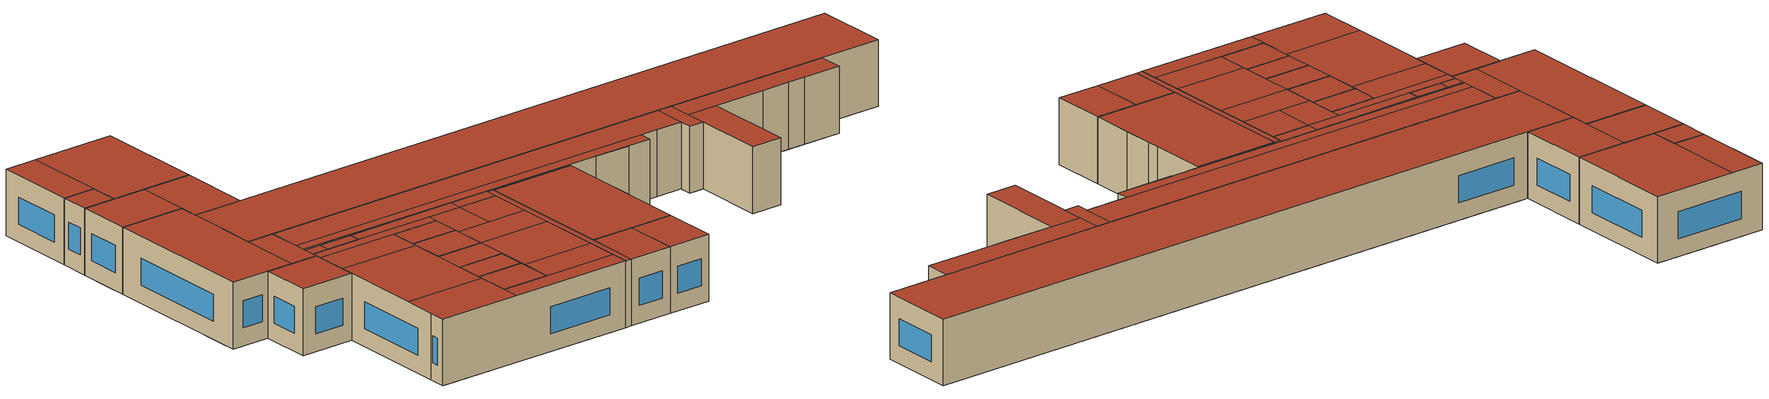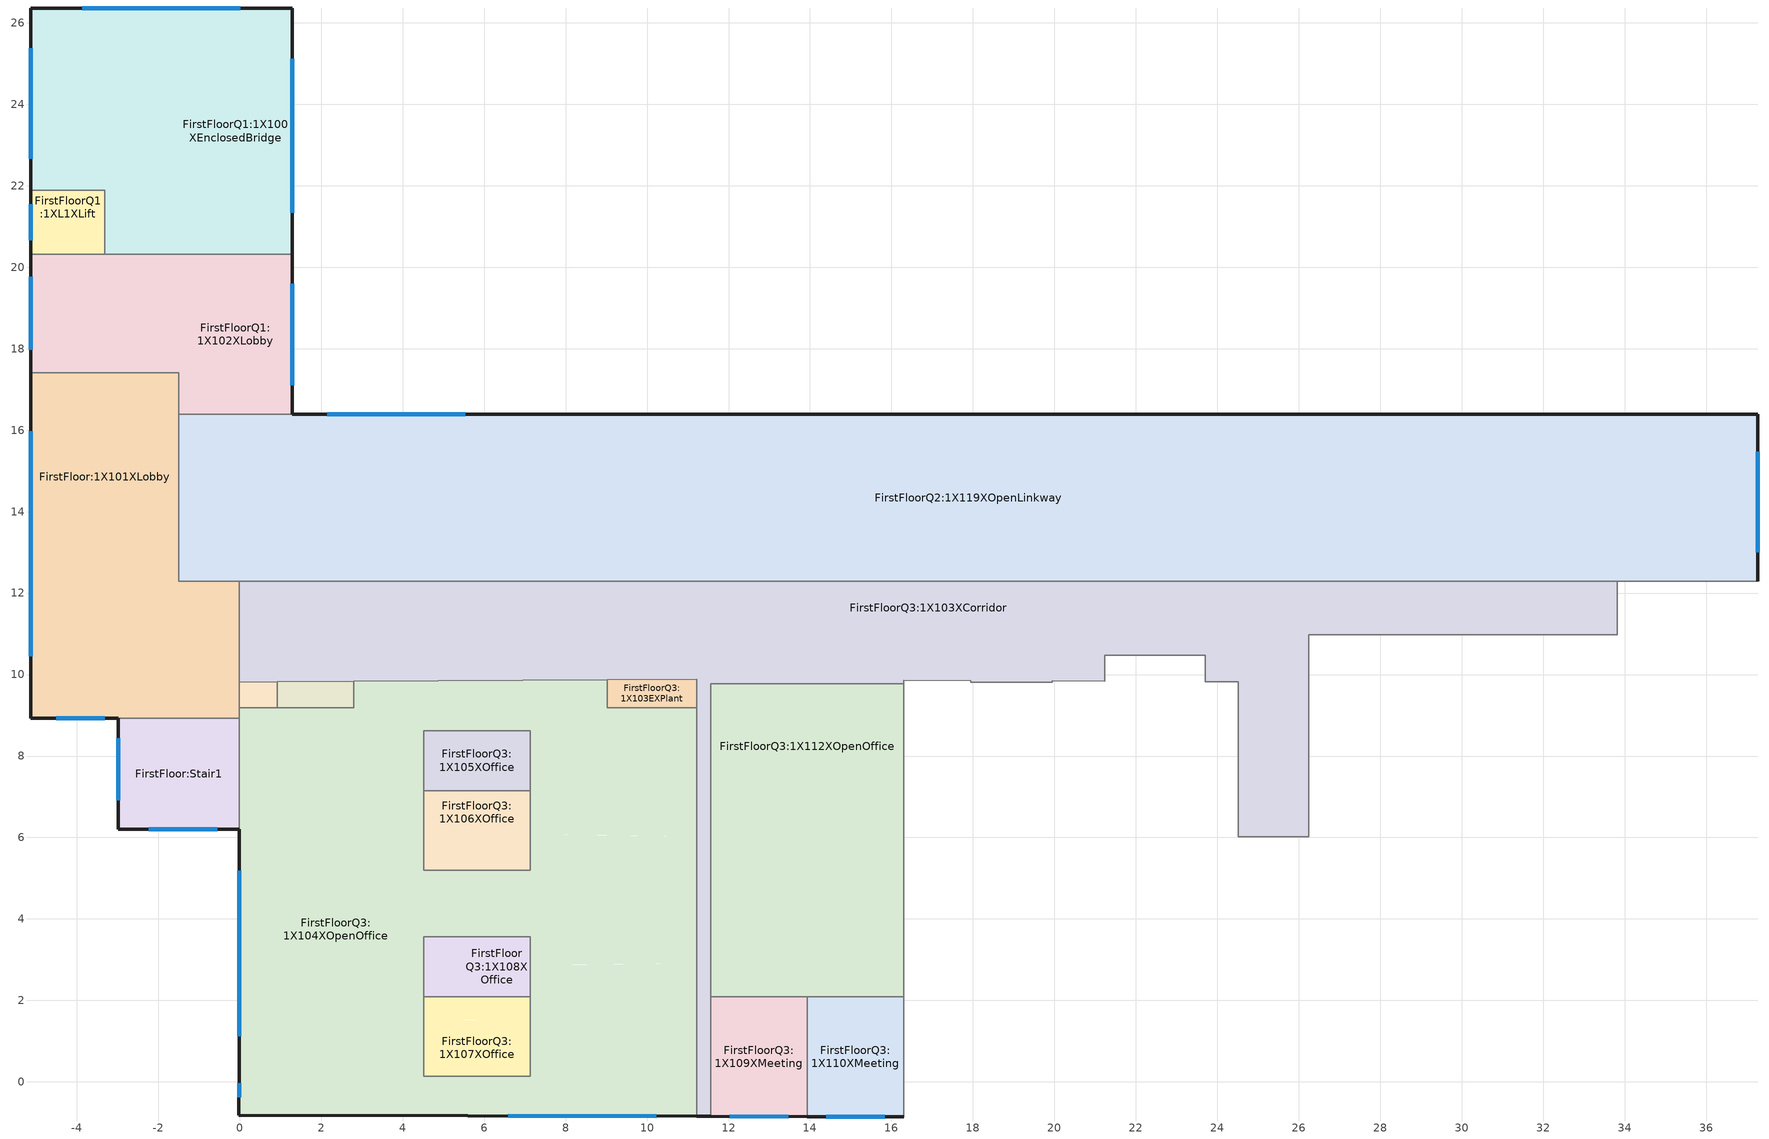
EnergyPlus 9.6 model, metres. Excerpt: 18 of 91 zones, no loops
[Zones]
FirstFloor:1X101XLobby
 floor to GroundFloorQ1:Stair1 (Project internal floor): -0.02,8.93 -5.13,8.93 -5.13,9.93 -0.02,9.93 z7
 floor to GroundFloorQ1:GX101XLobby (Project internal floor): -0.02,9.93 -5.13,9.93 -5.13,12.29 -0.02,12.29 z7
 floor to GroundFloorQ1:GX102XLobby (Project internal floor): -1.5,12.29 -5.13,12.29 -5.13,17.41 -1.5,17.41 z7
 wall outside (Project wall): -5.13,17.41 -5.13,8.93 -2.98,8.93 z7:10.5
 wall to FirstFloorQ3:1X103XCorridor (Project partition): -0.02,9.81 -0.02,12.29 z7:10.5
 wall to FirstFloorQ3:1X103AXPlant (Project partition): -0.02,9.19 -0.02,9.81 z7:10.5
 wall to FirstFloorQ3:1X104XOpenOffice (Project partition): -0.02,8.93 -0.02,9.19 z7:10.5
 wall to FirstFloorQ2:1X119XOpenLinkway (Project partition): -0.02,12.29 -1.5,12.29 -1.5,16.39 z7:10.5
 wall to FirstFloorQ1:1X102XLobby (Project partition): -1.5,16.39 -1.5,17.41 -5.13,17.41 z7:10.5
 wall to FirstFloor:Stair1 (Project partition): -2.98,8.93 -0.02,8.93 z7:10.5
 window (Project external glazing - 1001): -5.13,15.98 -5.13,10.45 / -4.5,8.93 -3.32,8.93 z7.94:9.36
 roof outside (Project flat roof): -1.5,8.93 -0.02,8.93 -0.02,12.29 -1.5,12.29 z10.5; -5.13,8.93 -1.5,8.93 -1.5,17.41 -5.13,17.41 z10.5
FirstFloorQ3:1X103XCorridor
 floor to GroundFloorQ1:GX103XCorridor (Project internal floor_Reversed_Rev): 26.25,9.82 23.7,9.83 23.7,10.98 26.25,10.98 z7; 21.24,9.84 20.7,9.84 20.7,9.98 21.24,9.98 z7; 9.02,9.89 3.74,9.91 3.74,10.48 9.02,10.48 z7; 10.9,10.48 -0.02,10.48 -0.02,10.98 10.9,10.98 z7; 20.7,9.84 10.9,9.88 10.9,10.98 20.7,10.98 z7; 33.82,10.98 -0.02,10.98 -0.02,12.29 33.82,12.29 z7
 floor to GroundFloorQ1:GX120XOpenOffice (Project internal floor_Reversed_Rev): 26.25,6.01 25.58,6.01 25.58,9.82 26.25,9.82 z7
 floor to GroundFloorQ1:GX104XOpenOffice (Project internal floor_Reversed_Rev): 11.22,9.88 -0.02,9.81 -0.02,9.93 z7; 11.56,6.01 11.22,6.02 11.22,9.88 11.56,9.88 z7
 floor to GroundFloorQ1:GX112XLunchroom (Project internal floor_Reversed_Rev): 16.3,9.77 11.56,9.77 11.56,9.88 16.3,9.86 z7
 floor to GroundFloorQ1:GX118XCorridor (Project internal floor_Reversed_Rev): 18.7,9.81 17.95,9.81 17.95,9.85 18.7,9.85 z7
 floor to GroundFloorQ1:GX118AXPlant (Project internal floor_Reversed_Rev): 19.95,9.81 18.7,9.81 18.7,9.85 19.95,9.84 z7
 floor to GroundFloorQ1:GX119XMeeting (Project internal floor_Reversed_Rev): 25.58,6.01 24.52,6.01 24.52,9.82 25.58,9.82 z7
 floor to GroundFloorQ1:GX125XPlant (Project internal floor_Reversed_Rev): 1.86,9.92 -0.02,9.93 -0.02,10.2 1.86,10.2 z7
 floor to GroundFloorQ1:GX126XPlant (Project internal floor_Reversed_Rev): 3.74,9.91 1.86,9.92 1.86,10.48 3.74,10.48 z7
 floor to GroundFloorQ1:GX127XPlant (Project internal floor_Reversed_Rev): 10.9,9.88 9.02,9.89 9.02,10.48 10.9,10.48 z7
 floor to GroundFloorQ1:GX103BXPlant (Project internal floor_Reversed_Rev): 21.24,9.98 20.7,9.98 20.7,10.48 21.24,10.48 z7; 22.2,10.48 20.7,10.48 20.7,10.98 22.2,10.98 z7
 floor to GroundFloorQ1:GX129XPlant (Project internal floor_Reversed_Rev): 23.7,10.48 22.2,10.48 22.2,10.98 23.7,10.98 z7
 floor to GroundFloorQ1:GX103AXPlant (Project internal floor_Reversed_Rev): 1.86,10.2 -0.02,10.2 -0.02,10.48 1.86,10.48 z7
 floor to GroundFloorQ1:GX105XMeeting (Project internal floor_Reversed_Rev): 11.56,3.85 11.22,3.85 11.22,6.01 11.56,6.01 z7
 floor to GroundFloorQ1:GX107XOpenOffice (Project internal floor_Reversed_Rev): 11.56,2.91 11.22,2.91 11.22,3.85 11.56,3.85 z7
 floor to GroundFloorQ1:GX110XOffice (Project internal floor_Reversed_Rev): 11.56,1.02 11.22,1.02 11.22,2.91 11.56,2.91 z7
 floor to GroundFloorQ1:GX109XOffice (Project internal floor_Reversed_Rev): 11.56,-0.85 11.22,-0.85 11.22,1.02 11.56,1.02 z7
 wall outside (Project wall): 11.22,-0.85 11.56,-0.85 z7:10.5
 wall to FirstFloorQ2:1X119XOpenLinkway (Project partition_Rev): 33.82,12.29 -0.02,12.29 z7:10.5
 wall to FirstFloorQ3:1X117AXPlant (Project partition_Rev): 19.95,9.81 19.95,9.84 21.24,9.84 z7:10.5
 wall to FirstFloorQ3:1X118XOffice (Project partition_Rev): 23.7,9.83 24.52,9.82 24.52,6.01 z7:10.5
 wall to FirstFloorQ3:1X122XMeeting (Project partition): 26.25,6.01 26.25,10.98 29.11,10.98 z7:10.5
 wall to FirstFloorQ3:1X123XOpenOffice (Project partition): 29.11,10.98 30.7,10.98 / 24.52,6.01 26.25,6.01 z7:10.5
 wall to FirstFloorQ3:1X103GXPlant (Project partition): 30.7,10.98 31.66,10.98 z7:10.5
 wall to FirstFloorQ3:1X103CXPlant (Project partition): 31.66,10.98 33.82,10.98 z7:10.5
 wall to FirstFloorQ4:STX02XStair (Project partition): 33.82,10.98 33.82,12.29 z7:10.5
 wall to FirstFloorQ3:1X103AXPlant (Project partition): -0.02,9.81 0.92,9.82 z7:10.5
 wall to FirstFloorQ3:1X103DXPlant (Project partition): 0.92,9.82 2.8,9.83 z7:10.5
 wall to FirstFloorQ3:1X104XOpenOffice (Project partition): 2.8,9.83 9.02,9.87 / 11.22,9.19 11.22,-0.85 z7:10.5
 wall to FirstFloorQ3:1X103EXPlant (Project partition): 9.02,9.87 11.22,9.88 11.22,9.19 z7:10.5
 wall to FirstFloorQ3:1X109XMeeting (Project partition): 11.56,-0.85 11.56,2.09 z7:10.5
 wall to FirstFloorQ3:1X112XOpenOffice (Project partition): 11.56,2.09 11.56,9.77 16.3,9.77 z7:10.5
 wall to FirstFloorQ3:1X114XWashroom (Project partition): 16.3,9.77 16.3,9.86 17.95,9.85 17.95,9.81 z7:10.5
 wall to FirstFloorQ3:1X117XCorridor (Project partition): 17.95,9.81 19.95,9.81 z7:10.5
 wall to FirstFloorQ3:1X103BXPlant (Project partition): 21.24,9.84 21.24,10.48 22.2,10.48 z7:10.5
 wall to FirstFloorQ3:1X103FXPlant (Project partition): 22.2,10.48 23.7,10.48 23.7,9.83 z7:10.5
 roof outside (Project flat roof): 11.22,-0.85 11.56,-0.85 11.56,9.77 11.22,9.77 z10.5; 11.22,9.77 16.3,9.77 16.3,9.86 11.22,9.88 z10.5; -0.02,9.81 11.22,9.88 -0.02,9.93 z10.5; 17.95,9.81 19.95,9.81 19.95,9.84 17.95,9.85 z10.5; -0.02,9.93 21.24,9.84 21.24,10.48 -0.02,10.48 z10.5; -0.02,10.48 23.7,10.48 23.7,12.29 -0.02,12.29 z10.5; 23.7,9.83 24.52,9.82 24.52,12.29 23.7,12.29 z10.5; 24.52,6.01 26.25,6.01 26.25,10.98 24.52,10.98 z10.5; 24.52,10.98 33.82,10.98 33.82,12.29 24.52,12.29 z10.5
FirstFloorQ3:1X103AXPlant
 floor to GroundFloorQ1:GX104XOpenOffice (Project internal floor_Reversed_Rev): 0.92,9.19 -0.02,9.19 -0.02,9.81 0.92,9.82 z7
 wall to FirstFloorQ3:1X103DXPlant (Project partition): 0.92,9.19 0.92,9.82 z7:10.5
 wall to FirstFloorQ3:1X104XOpenOffice (Project partition): -0.02,9.19 0.92,9.19 z7:10.5
 roof outside (Project flat roof): -0.02,9.19 0.92,9.19 0.92,9.82 -0.02,9.81 z10.5
FirstFloorQ3:1X104XOpenOffice
 floor to GroundFloorQ1:GX104XOpenOffice (Project internal floor_Reversed_Rev): 11.22,6.02 9.02,6.05 9.02,9.19 11.22,9.19 z7; 9.02,9.19 2.8,9.19 2.8,9.83 9.02,9.87 z7; 4.51,6.13 -0.02,6.2 -0.02,8.62 4.51,8.62 z7; 7.13,8.62 -0.02,8.62 -0.02,9.19 7.13,9.19 z7; 9.02,6.05 7.13,6.09 7.13,9.19 9.02,9.19 z7
 floor to GroundFloorQ1:GX105XMeeting (Project internal floor_Reversed_Rev): 11.22,5.2 7.13,5.2 7.13,6.01 11.22,6.01 z7; 11.22,3.85 5.49,3.87 5.49,5.2 11.22,5.2 z7
 floor to GroundFloorQ1:GX107XOpenOffice (Project internal floor_Reversed_Rev): 11.22,6.01 7.13,6.01 7.13,6.09 z7; 7.13,3.56 5.49,3.56 5.49,3.87 7.13,3.87 z7; 8.52,0.14 7.13,0.14 7.13,2.86 8.53,2.88 z7; 11.22,2.91 7.13,2.86 7.13,3.87 11.22,3.85 z7; 8.52,-0.84 4.51,-0.83 4.51,0.14 8.52,0.14 z7; 4.51,-0.83 0.2,-0.81 0.2,1.48 4.51,1.51 z7; 0.2,-0.81 -0.02,-0.81 -0.02,5.98 0.2,5.98 z7; 4.51,6.01 -0.02,5.98 -0.02,6.2 4.51,6.13 z7
 floor to GroundFloorQ1:GX110XOffice (Project internal floor_Reversed_Rev): 11.22,1.02 8.52,1.02 8.53,2.88 11.22,2.91 z7
 floor to GroundFloorQ1:GX109XOffice (Project internal floor_Reversed_Rev): 11.22,-0.85 8.52,-0.84 8.52,1.02 11.22,1.02 z7
 floor to GroundFloorQ1:GX108XMeeting (Project internal floor_Reversed_Rev): 5.49,3.56 4.51,3.56 4.51,5.2 5.49,5.2 z7; 4.51,1.51 0.2,1.48 0.2,5.98 4.51,6.01 z7
 wall outside (Project wall): -0.02,6.2 -0.02,0.11 -0.02,-0.81 11.22,-0.85 z7:10.5
 wall to FirstFloor:Stair1 (Project partition_Rev): -0.02,8.93 -0.02,6.2 z7:10.5
 wall to FirstFloorQ3:1X103DXPlant (Project partition_Rev): 2.8,9.83 2.8,9.19 0.92,9.19 z7:10.5
 wall to FirstFloorQ3:1X103EXPlant (Project partition): 11.22,9.19 9.02,9.19 9.02,9.87 z7:10.5
 wall to FirstFloorQ3:1X106XOffice (Project partition): 7.13,7.15 7.13,5.2 4.51,5.2 4.51,7.15 z7:10.5
 wall to FirstFloorQ3:1X105XOffice (Project partition): 4.51,7.15 4.51,8.62 7.13,8.62 7.13,7.15 z7:10.5
 wall to FirstFloorQ3:1X107XOffice (Project partition): 7.13,2.09 7.13,0.14 4.51,0.14 4.51,2.09 z7:10.5
 wall to FirstFloorQ3:1X108XOffice (Project partition): 4.51,2.09 4.51,3.56 7.13,3.56 7.13,2.09 z7:10.5
 window (Project external glazing - 1001): -0.02,5.19 -0.02,1.13 / -0.02,-0.03 -0.02,-0.38 z7.94:9.36
 window x2 (Project external glazing - 1001): 6.59,-0.83 10.23,-0.84 z7.94:9.36
 roof outside (Project flat roof): 7.13,0.14 11.22,0.14 11.22,1.85 7.13,1.85 z10.5; 4.51,-0.83 11.22,-0.85 11.22,0.14 4.51,0.14 z10.5; -0.02,-0.81 4.51,-0.83 4.51,1.85 -0.02,1.85 z10.5; 7.13,5.2 11.22,5.2 11.22,6.91 7.13,6.91 z10.5; 4.51,3.56 7.13,3.56 7.13,5.2 4.51,5.2 z10.5; 7.13,1.85 11.22,1.85 11.22,5.2 7.13,5.2 z10.5; -0.02,1.85 4.51,1.85 4.51,6.91 -0.02,6.91 z10.5; 9.02,6.91 11.22,6.91 11.22,9.19 9.02,9.19 z10.5; 2.8,9.19 9.02,9.19 9.02,9.87 2.8,9.83 z10.5; -0.02,6.91 4.51,6.91 4.51,8.62 -0.02,8.62 z10.5; -0.02,8.62 7.13,8.62 7.13,9.19 -0.02,9.19 z10.5; 7.13,6.91 9.02,6.91 9.02,9.19 7.13,9.19 z10.5
FirstFloorQ2:1X119XOpenLinkway
 floor to GroundFloorQ2:GX111XOpenLinkway (Project internal floor_Reversed_Rev): 37.27,12.29 -1.5,12.29 -1.5,16.39 37.27,16.39 z7
 wall outside (Project wall): 37.27,12.29 37.27,16.39 1.28,16.39 z7:10.5
 wall to FirstFloorQ1:1X102XLobby (Project partition_Rev): 1.28,16.39 -1.5,16.39 z7:10.5
 wall to FirstFloorQ4:STX02XStair (Project partition): 33.82,12.29 37.27,12.29 z7:10.5
 window (Project external glazing - 1001): 37.27,13.01 37.27,15.47 z7.94:9.36
 window x7 (Project external glazing - 1001): 5.53,16.39 2.14,16.39 z7.94:9.36
 roof outside (Project flat roof): -1.5,12.29 37.27,12.29 37.27,16.39 -1.5,16.39 z10.5
FirstFloorQ1:1X102XLobby
 floor to GroundFloor:GXL1XLift (Project internal floor_Reversed_Rev): -1.5,18.57 -5.13,18.57 -5.13,20.32 -1.5,20.32 z7
 floor to GroundFloor:GX100XLobby (Project internal floor_Reversed_Rev): -1.5,17.41 -5.13,17.41 -5.13,18.57 -1.5,18.57 z7; 1.28,16.39 -1.5,16.39 -1.5,20.32 1.28,20.32 z7
 wall outside (Project wall): 1.28,16.39 1.28,20.32 / -5.13,20.32 -5.13,17.41 z7:10.5
 wall to FirstFloorQ1:1XL1XLift (Project partition_Rev): -3.31,20.32 -5.13,20.32 z7:10.5
 wall to FirstFloorQ1:1X100XEnclosedBridge (Project partition_Rev): 1.28,20.32 -3.31,20.32 z7:10.5
 window (Project external glazing - 1001): 1.28,17.11 1.28,19.6 / -5.13,19.76 -5.13,17.97 z7.94:9.36
 roof outside (Project flat roof): -5.13,17.41 -1.5,17.41 -1.5,20.32 -5.13,20.32 z10.5; -1.5,16.39 1.28,16.39 1.28,20.32 -1.5,20.32 z10.5
FirstFloor:Stair1
 floor to GroundFloorQ1:Stair1 (Project internal floor): -0.02,6.2 -2.98,6.2 -2.98,8.93 -0.02,8.93 z7
 wall outside (Project wall): -2.98,8.93 -2.98,6.2 -0.02,6.2 z7:10.5
 window (Project external glazing - 1001): -2.98,8.43 -2.98,6.91 / -2.23,6.2 -0.55,6.2 z7.94:9.36
 roof outside (Project flat roof): -2.98,6.2 -0.02,6.2 -0.02,8.93 -2.98,8.93 z10.5
FirstFloorQ1:1XL1XLift
 floor to GroundFloor:GXL1XLift (Project internal floor_Reversed_Rev): -3.31,20.32 -5.13,20.32 -5.13,21.05 -3.31,21.05 z7
 floor to GroundFloor:GX100XLobby (Project internal floor_Reversed_Rev): -3.31,21.05 -5.13,21.05 -5.13,21.89 -3.31,21.89 z7
 wall outside (Project wall): -5.13,21.89 -5.13,20.32 z7:10.5
 wall to FirstFloorQ1:1X100XEnclosedBridge (Project partition): -3.31,20.32 -3.31,21.89 -5.13,21.89 z7:10.5
 window (Project external glazing - 1001): -5.13,21.55 -5.13,20.66 z7.94:9.36
 roof outside (Project flat roof): -5.13,20.32 -3.31,20.32 -3.31,21.89 -5.13,21.89 z10.5
FirstFloorQ1:1X100XEnclosedBridge
 floor to GroundFloor:GXL1XLift (Project internal floor_Reversed_Rev): -1.5,20.32 -3.31,20.32 -3.31,21.05 -1.5,21.05 z7
 floor to GroundFloor:GX100XLobby (Project internal floor_Reversed_Rev): -3.31,21.89 -5.13,21.89 -5.13,26.36 -3.31,26.36 z7; -1.5,21.05 -3.31,21.05 -3.31,26.36 -1.5,26.36 z7; 1.28,20.32 -1.5,20.32 -1.5,26.36 1.28,26.36 z7
 wall outside (Project wall): 1.28,20.32 1.28,26.36 -5.13,26.36 -5.13,21.89 z7:10.5
 window (Project external glazing - 1001): 1.28,21.34 1.28,25.12 / 0.02,26.36 -3.86,26.36 / -5.13,25.37 -5.13,22.66 z7.94:9.36
 roof outside (Project flat roof): -5.13,21.89 -3.31,21.89 -3.31,26.36 -5.13,26.36 z10.5; -3.31,20.32 1.28,20.32 1.28,26.36 -3.31,26.36 z10.5
FirstFloorQ3:1X103DXPlant
 floor to GroundFloorQ1:GX104XOpenOffice (Project internal floor_Reversed_Rev): 2.8,9.19 0.92,9.19 0.92,9.82 2.8,9.83 z7
 roof outside (Project flat roof): 0.92,9.19 2.8,9.19 2.8,9.83 0.92,9.82 z10.5
FirstFloorQ3:1X103EXPlant
 floor to GroundFloorQ1:GX104XOpenOffice (Project internal floor_Reversed_Rev): 11.22,9.19 9.02,9.19 9.02,9.87 11.22,9.88 z7
 roof outside (Project flat roof): 9.02,9.19 11.22,9.19 11.22,9.88 9.02,9.87 z10.5
FirstFloorQ3:1X105XOffice
 floor to GroundFloorQ1:GX104XOpenOffice (Project internal floor_Reversed_Rev): 7.13,7.15 4.51,7.15 4.51,8.62 7.13,8.62 z7
 wall to FirstFloorQ3:1X106XOffice (Project partition): 4.51,7.15 7.13,7.15 z7:10.5
 roof outside (Project flat roof): 4.51,7.15 7.13,7.15 7.13,8.62 4.51,8.62 z10.5
FirstFloorQ3:1X106XOffice
 floor to GroundFloorQ1:GX104XOpenOffice (Project internal floor_Reversed_Rev): 7.13,6.09 4.51,6.13 4.51,7.15 7.13,7.15 z7
 floor to GroundFloorQ1:GX105XMeeting (Project internal floor_Reversed_Rev): 7.13,5.2 5.49,5.2 5.49,6.01 7.13,6.01 z7
 floor to GroundFloorQ1:GX107XOpenOffice (Project internal floor_Reversed_Rev): 7.13,6.01 4.51,6.01 4.51,6.13 7.13,6.09 z7
 floor to GroundFloorQ1:GX108XMeeting (Project internal floor_Reversed_Rev): 5.49,5.2 4.51,5.2 4.51,6.01 5.49,6.01 z7
 roof outside (Project flat roof): 4.51,5.2 7.13,5.2 7.13,7.15 4.51,7.15 z10.5
FirstFloorQ3:1X112XOpenOffice
 floor to GroundFloorQ1:GX112XLunchroom (Project internal floor_Reversed_Rev): 16.3,2.09 13.7,2.09 13.7,3.7 16.3,3.7 z7; 13.7,2.09 11.56,2.09 11.56,6.7 13.7,6.7 z7; 16.3,6.7 11.56,6.7 11.56,9.77 16.3,9.77 z7
 floor to GroundFloorQ1:GX113XResource (Project internal floor_Reversed_Rev): 15.2,3.7 13.7,3.7 13.7,6.7 15.2,6.7 z7
 floor to GroundFloorQ1:GX114XWashroom (Project internal floor_Reversed_Rev): 16.3,3.7 15.2,3.7 15.2,6.7 16.3,6.7 z7
 wall to FirstFloorQ3:1X113XStudents (Project partition_Rev): 16.3,2.09 16.3,4.33 z7:10.5
 wall to FirstFloorQ3:1X114XWashroom (Project partition_Rev): 16.3,6.7 16.3,9.77 z7:10.5
 wall to FirstFloorQ3:1X109XMeeting (Project partition): 11.56,2.09 13.93,2.09 z7:10.5
 wall to FirstFloorQ3:1X110XMeeting (Project partition): 13.93,2.09 16.3,2.09 z7:10.5
 wall to FirstFloorQ3:1X115XToilet (Project partition): 16.3,4.33 16.3,5.98 z7:10.5
 wall to FirstFloorQ3:1X124XPlant (Project partition): 16.3,5.98 16.3,6.7 z7:10.5
 roof outside (Project flat roof): 11.56,2.09 16.3,2.09 16.3,9.77 11.56,9.77 z10.5
FirstFloorQ3:1X110XMeeting
 floor to GroundFloorQ1:GX112XLunchroom (Project internal floor_Reversed_Rev): 16.3,-0.86 13.93,-0.86 13.93,2.09 16.3,2.09 z7
 wall outside (Project wall): 13.93,-0.86 16.3,-0.86 z7:10.5
 wall to FirstFloorQ3:1X113XStudents (Project partition_Rev): 16.3,-0.86 16.3,2.09 z7:10.5
 wall to FirstFloorQ3:1X109XMeeting (Project partition): 13.93,2.09 13.93,-0.86 z7:10.5
 window (Project external glazing - 1001): 14.4,-0.86 15.83,-0.86 z7.94:9.36
 roof outside (Project flat roof): 13.93,-0.86 16.3,-0.86 16.3,2.09 13.93,2.09 z10.5
FirstFloorQ3:1X109XMeeting
 floor to GroundFloorQ1:GX112XLunchroom (Project internal floor_Reversed_Rev): 13.93,-0.86 11.56,-0.85 11.56,2.09 13.93,2.09 z7
 wall outside (Project wall): 11.56,-0.85 13.93,-0.86 z7:10.5
 window (Project external glazing - 1001): 12.03,-0.85 13.46,-0.85 z7.94:9.36
 roof outside (Project flat roof): 11.56,-0.85 13.93,-0.86 13.93,2.09 11.56,2.09 z10.5
FirstFloorQ3:1X108XOffice
 floor to GroundFloorQ1:GX107XOpenOffice (Project internal floor_Reversed_Rev): 7.13,2.09 5.49,2.09 5.49,3.56 7.13,3.56 z7
 floor to GroundFloorQ1:GX108XMeeting (Project internal floor_Reversed_Rev): 5.49,2.09 4.51,2.09 4.51,3.56 5.49,3.56 z7
 wall to FirstFloorQ3:1X107XOffice (Project partition): 4.51,2.09 7.13,2.09 z7:10.5
 roof outside (Project flat roof): 4.51,2.09 7.13,2.09 7.13,3.56 4.51,3.56 z10.5
FirstFloorQ3:1X107XOffice
 floor to GroundFloorQ1:GX107XOpenOffice (Project internal floor_Reversed_Rev): 7.13,1.53 5.49,1.52 5.49,2.09 7.13,2.09 z7; 7.13,0.14 4.51,0.14 4.51,1.51 7.13,1.53 z7
 floor to GroundFloorQ1:GX108XMeeting (Project internal floor_Reversed_Rev): 5.49,1.52 4.51,1.51 4.51,2.09 5.49,2.09 z7
 roof outside (Project flat roof): 4.51,0.14 7.13,0.14 7.13,2.09 4.51,2.09 z10.5
[Building]
Building: North Axis {deg}=0; Terrain=Suburbs; Loads Convergence Tolerance Value {W}=0.04; Temperature Convergence Tolerance Value {deltaC}=0.4; Solar Distribution=FullExterior; Maximum Number of Warmup Days=25; Minimum Number of Warmup Days=6
[Site:Location]
Buillding 307: Latitude {deg}=-37.67; Longitude {deg}=144.83; Time Zone {hr}=10; Elevation {m}=119
[SizingPeriod:DesignDay] Day of Month=15; Day Type=SummerDesignDay; Humidity Condition Type=WetBulb; Barometric Pressure {Pa}=99903.6; Wind Speed {m/s}=0; Wind Direction {deg}=0; Rain Indicator=No; Snow Indicator=No; Daylight Saving Time Indicator=Yes; Solar Model Indicator=ASHRAEClearSky; Sky Clearness=0.98
Name | Month | Maximum Dry-Bulb Temperature {C} | Daily Dry-Bulb Temperature Range {deltaC} | Wetbulb or DewPoint at Maximum Dry-Bulb {C}
Summer Design Day in Buillding 307 (01-01:31-12) Jun | 6 | 17.8 | 8.1 | 12.6
Summer Design Day in Buillding 307 (01-01:31-12) Jul | 7 | 16.2 | 7.8 | 10.7
Summer Design Day in Buillding 307 (01-01:31-12) Aug | 8 | 20 | 9.7 | 12.5
Summer Design Day in Buillding 307 (01-01:31-12) Sep | 9 | 24.5 | 12.1 | 14.4
[Site:GroundTemperature:BuildingSurface]
18, 18, 18, 18, 18, 18, 18, 18, 18, 18, 18, 18
[Site:GroundTemperature:FCfactorMethod]
18.43, 18.81, 17.96, 16.7, 13.44, 10.98, 9.35, 8.9, 9.84, 11.81, 14.41, 16.78
[Site:GroundTemperature:Shallow]
14, 14, 14, 14, 14, 14, 14, 14, 14, 14, 14, 14
[Site:GroundTemperature:Deep]
14, 14, 14, 14, 14, 14, 14, 14, 14, 14, 14, 14
[Site:GroundReflectance]
0.2, 0.2, 0.2, 0.2, 0.2, 0.2, 0.2, 0.2, 0.2, 0.2, 0.2, 0.2
[Site:GroundReflectance:SnowModifier]
2, 2
[Site:WaterMainsTemperature]
Calculation Method=Correlation; Annual Average Outdoor Air Temperature {C}=10; Maximum Difference In Monthly Average Outdoor Air Temperatures {deltaC}=20
[Material] Roughness=Rough; Thermal Absorptance=0.9
Name | Thickness {m} | Conductivity {W/m-K} | Density {kg/m3} | Specific Heat {J/kg-K} | Solar Absorptance | Visible Absorptance
Cast Concrete (Dense)_.1 | 0.1 | 1.4 | 2100 | 840 | 0.6 | 0.6
Gypsum Plasterboard_.025 | 0.025 | 0.25 | 900 | 1000 | 0.5 | 0.5
Brickwork Outer_.1 | 0.1 | 0.84 | 1700 | 800 | 0.7 | 0.7
XPS Extruded Polystyrene  - CO2 Blowing_.0795 | 0.0795 | 0.034 | 35 | 1400 | 0.6 | 0.6
Concrete Block (Medium)_.1 | 0.1 | 0.51 | 1400 | 1000 | 0.6 | 0.6
Gypsum Plastering_.013 | 0.013 | 0.4 | 1000 | 1000 | 0.5 | 0.5
Asphalt 1_.01 | 0.01 | 0.7 | 2100 | 1000 | 0.85 | 0.9
MW Glass Wool (rolls)_.1445 | 0.1445 | 0.04 | 12 | 840 | 0.6 | 0.6
Plasterboard_.013 | 0.013 | 0.25 | 2800 | 896 | 0.5 | 0.5
[Material:NoMass] Roughness=Rough; Thermal Absorptance=0.9; Solar Absorptance=0.7; Visible Absorptance=0.7
Name | Thermal Resistance {m2-K/W}
5_RVAL_2; 6_RVAL_2 | 0.15
11_RVAL_3 | 0.18
[WindowMaterial:Glazing] Optical Data Type=SpectralAverage; Thickness {m}=0.003; Infrared Transmittance at Normal Incidence=0; Front Side Infrared Hemispherical Emissivity=0.84; Conductivity {W/m-K}=0.9; Dirt Correction Factor for Solar and Visible Transmittance=1
Name | Solar Transmittance at Normal Incidence | Front Side Solar Reflectance at Normal Incidence | Back Side Solar Reflectance at Normal Incidence | Visible Transmittance at Normal Incidence | Front Side Visible Reflectance at Normal Incidence | Back Side Visible Reflectance at Normal Incidence | Back Side Infrared Hemispherical Emissivity
2 | 0.837 | 0.075 | 0.075 | 0.898 | 0.081 | 0.081 | 0.84
38 | 0.74 | 0.09 | 0.1 | 0.82 | 0.11 | 0.12 | 0.2
[WindowMaterial:Gas]
1002: Gas Type=Air; Thickness {m}=0.013
[Construction]
Project internal floor_Reversed_Rev; Project internal floor: Cast Concrete (Dense)_.1
Project partition: Gypsum Plasterboard_.025, 5_RVAL_2, Gypsum Plasterboard_.025
Project partition_Rev: Gypsum Plasterboard_.025, 6_RVAL_2, Gypsum Plasterboard_.025
Project wall: Brickwork Outer_.1, XPS Extruded Polystyrene  - CO2 Blowing_.0795, Concrete Block (Medium)_.1, Gypsum Plastering_.013
Project flat roof: Asphalt 1_.01, MW Glass Wool (rolls)_.1445, 11_RVAL_3, Plasterboard_.013
Project external glazing - 1001: 38, 1002, 2
[Zone] Type=1; Multiplier=1; Zone Inside Convection Algorithm=TARP; Part of Total Floor Area=Yes
Name | Volume {m3} | Floor Area {m2}
FirstFloor:1X101XLobby | 107.2392 | 31.5409
FirstFloor:Stair1 | 20.8033 | 6.1186
FirstFloorQ1:1XL1XLift | 6.9782 | 2.0524
FirstFloorQ1:1X100XEnclosedBridge | 103.9684 | 30.5789
FirstFloorQ1:1X102XLobby | 63.0855 | 18.5546
FirstFloorQ2:1X119XOpenLinkway | 488.174 | 143.5806
FirstFloorQ3:1X103XCorridor | 257.1711 | 75.6385
FirstFloorQ3:1X112XOpenOffice | 117.5392 | 34.5704
FirstFloorQ3:1X110XMeeting | 19.4702 | 5.7265
FirstFloorQ3:1X109XMeeting | 19.4128 | 5.7096
FirstFloorQ3:1X103AXPlant | 1.2809 | 0.3767
FirstFloorQ3:1X103DXPlant | 2.8578 | 0.8405
FirstFloorQ3:1X104XOpenOffice | 305.144 | 89.7482
FirstFloorQ3:1X103EXPlant | 3.7269 | 1.0962
FirstFloorQ3:1X105XOffice; FirstFloorQ3:1X108XOffice | 11.1149 | 3.2691
FirstFloorQ3:1X106XOffice; FirstFloorQ3:1X107XOffice | 15.1213 | 4.4474
[People] Number of People Schedule=NCC_Office_OpenOff_Occ; Number of People Calculation Method=People/Area; People per Floor Area {person/m2}=0.111; Fraction Radiant=0.3; Sensible Heat Fraction=AutoCalculate; Carbon Dioxide Generation Rate {m3/s-W}=3.82e-08; Enable ASHRAE 55 Comfort Warnings=No; Mean Radiant Temperature Calculation Type=ZoneAveraged; Work Efficiency Schedule=Work efficiency; Clothing Insulation Calculation Method=ClothingInsulationSchedule; Air Velocity Schedule=Default Air Velocity for Comfort Calculations
Name | Zone or ZoneList or Space or SpaceList | Activity Level Schedule | Clothing Insulation Schedule
People FirstFloor:1X101XLobby | FirstFloor:1X101XLobby | Activity Schedule 25668 | Clothing Schedule 25668
People FirstFloor:Stair1 | FirstFloor:Stair1 | Activity Schedule 25678 | Clothing Schedule 25678
People FirstFloorQ1:1XL1XLift | FirstFloorQ1:1XL1XLift | Activity Schedule 25708 | Clothing Schedule 25708
People FirstFloorQ1:1X100XEnclosedBridge | FirstFloorQ1:1X100XEnclosedBridge | Activity Schedule 25715 | Clothing Schedule 25715
People FirstFloorQ1:1X102XLobby | FirstFloorQ1:1X102XLobby | Activity Schedule 25724 | Clothing Schedule 25724
People FirstFloorQ2:1X119XOpenLinkway | FirstFloorQ2:1X119XOpenLinkway | Activity Schedule 5516 | Clothing Schedule 5516
People FirstFloorQ3:1X103XCorridor | FirstFloorQ3:1X103XCorridor | Activity Schedule 27481 | Clothing Schedule 27481
People FirstFloorQ3:1X112XOpenOffice | FirstFloorQ3:1X112XOpenOffice | Activity Schedule 27608 | Clothing Schedule 27608
People FirstFloorQ3:1X110XMeeting | FirstFloorQ3:1X110XMeeting | Activity Schedule 27651 | Clothing Schedule 27651
People FirstFloorQ3:1X109XMeeting | FirstFloorQ3:1X109XMeeting | Activity Schedule 27658 | Clothing Schedule 27658
People FirstFloorQ3:1X103AXPlant | FirstFloorQ3:1X103AXPlant | Activity Schedule 27665 | Clothing Schedule 27665
People FirstFloorQ3:1X103DXPlant | FirstFloorQ3:1X103DXPlant | Activity Schedule 27672 | Clothing Schedule 27672
People FirstFloorQ3:1X104XOpenOffice | FirstFloorQ3:1X104XOpenOffice | Activity Schedule 27679 | Clothing Schedule 27679
People FirstFloorQ3:1X103EXPlant | FirstFloorQ3:1X103EXPlant | Activity Schedule 27708 | Clothing Schedule 27708
People FirstFloorQ3:1X105XOffice | FirstFloorQ3:1X105XOffice | Activity Schedule 27715 | Clothing Schedule 27715
People FirstFloorQ3:1X106XOffice | FirstFloorQ3:1X106XOffice | Activity Schedule 27722 | Clothing Schedule 27722
People FirstFloorQ3:1X108XOffice | FirstFloorQ3:1X108XOffice | Activity Schedule 27729 | Clothing Schedule 27729
People FirstFloorQ3:1X107XOffice | FirstFloorQ3:1X107XOffice | Activity Schedule 27736 | Clothing Schedule 27736
[ZoneInfiltration:DesignFlowRate] Schedule=On 24/7; Design Flow Rate Calculation Method=Flow/zone; Constant Term Coefficient=1; Temperature Term Coefficient=0; Velocity Term Coefficient=0; Velocity Squared Term Coefficient=0
Name | Zone or ZoneList | Design Flow Rate {m3/s}
FirstFloor:1X101XLobby Infiltration | FirstFloor:1X101XLobby | 0.020852
FirstFloor:Stair1 Infiltration | FirstFloor:Stair1 | 0.004045
FirstFloorQ1:1XL1XLift Infiltration | FirstFloorQ1:1XL1XLift | 0.001357
FirstFloorQ1:1X100XEnclosedBridge Infiltration | FirstFloorQ1:1X100XEnclosedBridge | 0.020216
FirstFloorQ1:1X102XLobby Infiltration | FirstFloorQ1:1X102XLobby | 0.012267
FirstFloorQ2:1X119XOpenLinkway Infiltration | FirstFloorQ2:1X119XOpenLinkway | 0.094923
FirstFloorQ3:1X103XCorridor Infiltration | FirstFloorQ3:1X103XCorridor | 0.050005
FirstFloorQ3:1X112XOpenOffice Infiltration | FirstFloorQ3:1X112XOpenOffice | 0.022855
FirstFloorQ3:1X110XMeeting Infiltration | FirstFloorQ3:1X110XMeeting | 0.003786
FirstFloorQ3:1X109XMeeting Infiltration | FirstFloorQ3:1X109XMeeting | 0.003775
FirstFloorQ3:1X103AXPlant Infiltration | FirstFloorQ3:1X103AXPlant | 0.000249
FirstFloorQ3:1X103DXPlant Infiltration | FirstFloorQ3:1X103DXPlant | 0.000556
FirstFloorQ3:1X104XOpenOffice Infiltration | FirstFloorQ3:1X104XOpenOffice | 0.059334
FirstFloorQ3:1X103EXPlant Infiltration | FirstFloorQ3:1X103EXPlant | 0.000725
FirstFloorQ3:1X105XOffice Infiltration | FirstFloorQ3:1X105XOffice | 0.002161
FirstFloorQ3:1X106XOffice Infiltration | FirstFloorQ3:1X106XOffice | 0.00294
FirstFloorQ3:1X108XOffice Infiltration | FirstFloorQ3:1X108XOffice | 0.002161
FirstFloorQ3:1X107XOffice Infiltration | FirstFloorQ3:1X107XOffice | 0.00294
[Schedule:Compact]
Work efficiency: Through: 12/31, For: AllDays, Until: 24:00, 0
On 24/7: Through: 12/31, For: AllDays, Until: 24:00, 1
Default Air Velocity for Comfort Calculations: Through: 12/31, For: AllDays, Until: 24:00, 0.137
NCC_Office_OpenOff_Occ: Through: 31 Dec, For: Weekdays SummerDesignDay WinterDesignDay, Until: 07:00, 0, Until: 08:00, 0.1, Until: 09:00, 0.2, Until: 17:00, 0.7, Until: 18:00, 0.35, Until: 19:00, 0.1, Until: 21:00, 0.05, Until: 24:00, 0, For: Weekends, Until: 24:00, 0, For: Holidays, Until: 24:00, 0, For: AllOtherDays, Until: 24:00, 0
Activity Schedule 25668; Activity Schedule 25678; Activity Schedule 25708; Activity Schedule 25715; Activity Schedule 25724; Activity Schedule 5516; Activity Schedule 27481; Activity Schedule 27608; Activity Schedule 27651; Activity Schedule 27658; Activity Schedule 27665; Activity Schedule 27672; Activity Schedule 27679; Activity Schedule 27708; Activity Schedule 27715; Activity Schedule 27722; Activity Schedule 27729; Activity Schedule 27736: Through: 12/31, For: AllDays, Until: 24:00, 110.7
Clothing Schedule 25668; Clothing Schedule 25678; Clothing Schedule 25708; Clothing Schedule 25715; Clothing Schedule 25724; Clothing Schedule 5516; Clothing Schedule 27481; Clothing Schedule 27608; Clothing Schedule 27651; Clothing Schedule 27658; Clothing Schedule 27665; Clothing Schedule 27672; Clothing Schedule 27679; Clothing Schedule 27708; Clothing Schedule 27715; Clothing Schedule 27722; Clothing Schedule 27729; Clothing Schedule 27736: Through: 4/1, For: AllDays, Until: 24:00, .5, Through: 9/30, For: AllDays, Until: 24:00, 1, Through: 12/31, For: AllDays, Until: 24:00, .5
